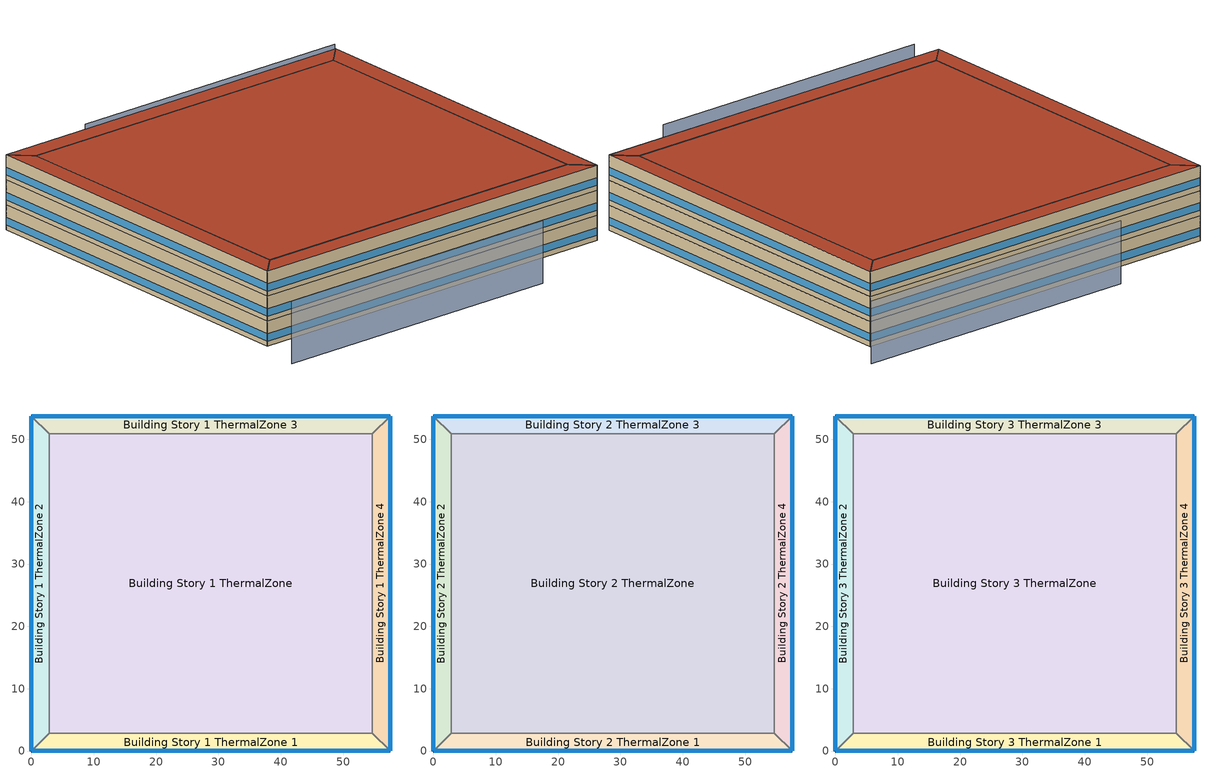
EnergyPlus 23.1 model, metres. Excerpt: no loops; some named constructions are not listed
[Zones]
Building Story 1 ThermalZone
 floor ground (Typical Insulated Carpeted 8in Slab Floor): 54.7,2.83 2.83,2.83 2.83,50.92 54.7,50.92 z0
 wall adiabatic (Typical Interior Wall): 2.83,2.83 54.7,2.83 54.7,50.92 2.83,50.92 2.83,2.83 z0:3.6
 ceiling adiabatic (Typical Interior Floor): 54.7,50.92 2.83,50.92 2.83,2.83 54.7,2.83 z3.6
Building Story 1 ThermalZone 1
 floor ground (Typical Insulated Carpeted 8in Slab Floor): 57.53,0 0,0 2.83,2.83 54.7,2.83 z0
 wall outside (Typical Insulated Steel Framed Exterior Wall R-20.41): 0,0 57.53,0 z0:3.6
 wall adiabatic (Typical Interior Wall): 57.53,0 54.7,2.83 2.83,2.83 0,0 z0:3.6
 window (U 0.48 SHGC 0.40 Dbl Ref-D Clr 6mm/13mm): 0.03,0 57.5,0 z0.76:1.84
 ceiling adiabatic (Typical Interior Ceiling): 54.7,2.83 2.83,2.83 0,0 57.53,0 z3.6
Building Story 1 ThermalZone 2
 floor ground (Typical Insulated Carpeted 8in Slab Floor): 0,0 0,53.75 2.83,50.92 2.83,2.83 z0
 wall outside (Typical Insulated Steel Framed Exterior Wall R-20.41): 0,53.75 0,0 z0:3.6
 wall adiabatic (Typical Interior Wall): 0,0 2.83,2.83 2.83,50.92 0,53.75 z0:3.6
 window (U 0.48 SHGC 0.40 Dbl Ref-D Clr 6mm/13mm): 0,53.73 0,0.03 z0.76:1.84
 ceiling adiabatic (Typical Interior Ceiling): 2.83,2.83 2.83,50.92 0,53.75 0,0 z3.6
Building Story 1 ThermalZone 3
 floor ground (Typical Insulated Carpeted 8in Slab Floor): 0,53.75 57.53,53.75 54.7,50.92 2.83,50.92 z0
 wall outside (Typical Insulated Steel Framed Exterior Wall R-20.41): 57.53,53.75 0,53.75 z0:3.6
 wall adiabatic (Typical Interior Wall): 0,53.75 2.83,50.92 54.7,50.92 57.53,53.75 z0:3.6
 window (U 0.48 SHGC 0.40 Dbl Ref-D Clr 6mm/13mm): 57.5,53.75 0.03,53.75 z0.76:1.84
 ceiling adiabatic (Typical Interior Ceiling): 2.83,50.92 54.7,50.92 57.53,53.75 0,53.75 z3.6
Building Story 1 ThermalZone 4
 floor ground (Typical Insulated Carpeted 8in Slab Floor): 57.53,53.75 57.53,0 54.7,2.83 54.7,50.92 z0
 wall outside (Typical Insulated Steel Framed Exterior Wall R-20.41): 57.53,0 57.53,53.75 z0:3.6
 wall adiabatic (Typical Interior Wall): 57.53,53.75 54.7,50.92 54.7,2.83 57.53,0 z0:3.6
 window (U 0.48 SHGC 0.40 Dbl Ref-D Clr 6mm/13mm): 57.53,0.03 57.53,53.73 z0.76:1.84
 ceiling adiabatic (Typical Interior Ceiling): 54.7,50.92 54.7,2.83 57.53,0 57.53,53.75 z3.6
Building Story 2 ThermalZone
 floor adiabatic (Typical Interior Floor): 54.7,2.83 2.83,2.83 2.83,50.92 54.7,50.92 z3.6
 wall adiabatic (Typical Interior Wall): 2.83,2.83 54.7,2.83 54.7,50.92 2.83,50.92 2.83,2.83 z3.6:7.2
 ceiling adiabatic (Typical Interior Ceiling): 54.7,50.92 2.83,50.92 2.83,2.83 54.7,2.83 z7.2
Building Story 2 ThermalZone 1
 floor adiabatic (Typical Interior Ceiling): 57.53,0 0,0 2.83,2.83 54.7,2.83 z3.6
 wall outside (Typical Insulated Steel Framed Exterior Wall R-20.41): 0,0 57.53,0 z3.6:7.2
 wall adiabatic (Typical Interior Wall): 57.53,0 54.7,2.83 2.83,2.83 0,0 z3.6:7.2
 window (U 0.48 SHGC 0.40 Dbl Ref-D Clr 6mm/13mm): 0.03,0 57.5,0 z4.36:5.44
 ceiling adiabatic (Typical Interior Ceiling): 54.7,2.83 2.83,2.83 0,0 57.53,0 z7.2
Building Story 2 ThermalZone 2
 floor adiabatic (Typical Interior Ceiling): 0,0 0,53.75 2.83,50.92 2.83,2.83 z3.6
 wall outside (Typical Insulated Steel Framed Exterior Wall R-20.41): 0,53.75 0,0 z3.6:7.2
 wall adiabatic (Typical Interior Wall): 0,0 2.83,2.83 2.83,50.92 0,53.75 z3.6:7.2
 window (U 0.48 SHGC 0.40 Dbl Ref-D Clr 6mm/13mm): 0,53.73 0,0.03 z4.36:5.44
 ceiling adiabatic (Typical Interior Ceiling): 2.83,2.83 2.83,50.92 0,53.75 0,0 z7.2
Building Story 2 ThermalZone 3
 floor adiabatic (Typical Interior Ceiling): 0,53.75 57.53,53.75 54.7,50.92 2.83,50.92 z3.6
 wall outside (Typical Insulated Steel Framed Exterior Wall R-20.41): 57.53,53.75 0,53.75 z3.6:7.2
 wall adiabatic (Typical Interior Wall): 0,53.75 2.83,50.92 54.7,50.92 57.53,53.75 z3.6:7.2
 window (U 0.48 SHGC 0.40 Dbl Ref-D Clr 6mm/13mm): 57.5,53.75 0.03,53.75 z4.36:5.44
 ceiling adiabatic (Typical Interior Ceiling): 2.83,50.92 54.7,50.92 57.53,53.75 0,53.75 z7.2
Building Story 2 ThermalZone 4
 floor adiabatic (Typical Interior Ceiling): 57.53,53.75 57.53,0 54.7,2.83 54.7,50.92 z3.6
 wall outside (Typical Insulated Steel Framed Exterior Wall R-20.41): 57.53,0 57.53,53.75 z3.6:7.2
 wall adiabatic (Typical Interior Wall): 57.53,53.75 54.7,50.92 54.7,2.83 57.53,0 z3.6:7.2
 window (U 0.48 SHGC 0.40 Dbl Ref-D Clr 6mm/13mm): 57.53,0.03 57.53,53.73 z4.36:5.44
 ceiling adiabatic (Typical Interior Ceiling): 54.7,50.92 54.7,2.83 57.53,0 57.53,53.75 z7.2
Building Story 3 ThermalZone
 floor adiabatic (Typical Interior Ceiling): 54.7,2.83 2.83,2.83 2.83,50.92 54.7,50.92 z7.2
 wall adiabatic (Typical Interior Wall): 2.83,2.83 54.7,2.83 54.7,50.92 2.83,50.92 2.83,2.83 z7.2:10.8
 roof outside (Typical IEAD Roof R-31.25): 54.7,50.92 2.83,50.92 2.83,2.83 54.7,2.83 z10.8
Building Story 3 ThermalZone 1
 floor adiabatic (Typical Interior Ceiling): 57.53,0 0,0 2.83,2.83 54.7,2.83 z7.2
 wall outside (Typical Insulated Steel Framed Exterior Wall R-20.41): 0,0 57.53,0 z7.2:10.8
 wall adiabatic (Typical Interior Wall): 57.53,0 54.7,2.83 2.83,2.83 0,0 z7.2:10.8
 window (U 0.48 SHGC 0.40 Dbl Ref-D Clr 6mm/13mm): 0.03,0 57.5,0 z7.96:9.04
 roof outside (Typical IEAD Roof R-31.25): 54.7,2.83 2.83,2.83 0,0 57.53,0 z10.8
Building Story 3 ThermalZone 2
 floor adiabatic (Typical Interior Ceiling): 0,0 0,53.75 2.83,50.92 2.83,2.83 z7.2
 wall outside (Typical Insulated Steel Framed Exterior Wall R-20.41): 0,53.75 0,0 z7.2:10.8
 wall adiabatic (Typical Interior Wall): 0,0 2.83,2.83 2.83,50.92 0,53.75 z7.2:10.8
 window (U 0.48 SHGC 0.40 Dbl Ref-D Clr 6mm/13mm): 0,53.73 0,0.03 z7.96:9.04
 roof outside (Typical IEAD Roof R-31.25): 2.83,2.83 2.83,50.92 0,53.75 0,0 z10.8
Building Story 3 ThermalZone 3
 floor adiabatic (Typical Interior Ceiling): 0,53.75 57.53,53.75 54.7,50.92 2.83,50.92 z7.2
 wall outside (Typical Insulated Steel Framed Exterior Wall R-20.41): 57.53,53.75 0,53.75 z7.2:10.8
 wall adiabatic (Typical Interior Wall): 0,53.75 2.83,50.92 54.7,50.92 57.53,53.75 z7.2:10.8
 window (U 0.48 SHGC 0.40 Dbl Ref-D Clr 6mm/13mm): 57.5,53.75 0.03,53.75 z7.96:9.04
 roof outside (Typical IEAD Roof R-31.25): 2.83,50.92 54.7,50.92 57.53,53.75 0,53.75 z10.8
Building Story 3 ThermalZone 4
 floor adiabatic (Typical Interior Ceiling): 57.53,53.75 57.53,0 54.7,2.83 54.7,50.92 z7.2
 wall outside (Typical Insulated Steel Framed Exterior Wall R-20.41): 57.53,0 57.53,53.75 z7.2:10.8
 wall adiabatic (Typical Interior Wall): 57.53,53.75 54.7,50.92 54.7,2.83 57.53,0 z7.2:10.8
 window (U 0.48 SHGC 0.40 Dbl Ref-D Clr 6mm/13mm): 57.53,0.03 57.53,53.73 z7.96:9.04
 roof outside (Typical IEAD Roof R-31.25): 54.7,50.92 54.7,2.83 57.53,0 57.53,53.75 z10.8
shading: 17.75,58.42 61.38,58.42 / 42.29,-6.77 -1.51,-6.77 z0:9
[Building]
bld_2: Terrain=City
[Site:Location]
Laramie General Brees Field_WY_USA: Latitude {deg}=41.313; Longitude {deg}=-105.585; Time Zone {hr}=-7; Elevation {m}=2215
[Site:GroundTemperature:FCfactorMethod]
8.6, 2.8, -4.1, -8.8, -2.2, 0.3, 6.7, 10.1, 16.5, 20.6, 19.2, 14.7
[Site:WaterMainsTemperature]
Calculation Method=Correlation; Annual Average Outdoor Air Temperature {C}=8.96667; Maximum Difference In Monthly Average Outdoor Air Temperatures {deltaC}=26.2
[SizingPeriod:DesignDay] Day of Month=21; Dry-Bulb Temperature Range Modifier Type=DefaultMultipliers; Humidity Condition Type=Wetbulb; Barometric Pressure {Pa}=98769; Rain Indicator=No; Snow Indicator=No; Daylight Saving Time Indicator=No; Begin Environment Reset Mode=FullResetAtBeginEnvironment
Name | Month | Day Type | Maximum Dry-Bulb Temperature {C} | Daily Dry-Bulb Temperature Range {deltaC} | Wetbulb or DewPoint at Maximum Dry-Bulb {C} | Wind Speed {m/s} | Wind Direction {deg} | Solar Model Indicator | ASHRAE Clear Sky Optical Depth for Beam Irradiance (taub) | ASHRAE Clear Sky Optical Depth for Diffuse Irradiance (taud) | Sky Clearness
Buffalo Niagara Intl Ap Ann Clg .4% Condns DB=>MWB 1 | 7 | SummerDesignDay | 30.3 | 9.3 | 21.8 | 5.7 | 240 | ASHRAETau | 0.462 | 2.001
Buffalo Niagara Intl Ap Ann Clg .4% Condns WB=>MDB 1 | 7 | SummerDesignDay | 27.8 | 9.3 | 23.8 | 5.7 | 240 | ASHRAETau | 0.462 | 2.001
Buffalo Niagara Intl Ap Ann Htg 99.6% Condns DB 1 | 1 | WinterDesignDay | -16.3 | 0 | -16.3 | 5.1 | 270 | ASHRAEClearSky |  |  | 0
[Material] Thermal Absorptance=0.9; Solar Absorptance=0.7
Name | Roughness | Thickness {m} | Conductivity {W/m-K} | Density {kg/m3} | Specific Heat {J/kg-K} | Visible Absorptance
100mm Normalweight concrete floor | MediumRough | 0.1016 | 2.31045 | 2322 | 832.557 | 0.7
25mm Stucco | Smooth | 0.0254 | 0.72 | 1856 | 840 | 0.7
5/8 in. Gypsum Board | MediumSmooth | 0.0159 | 0.16 | 800 | 1090 | 0.7
8 in. Normalweight Concrete Floor | MediumRough | 0.2032 | 2.31 | 2322 | 832 | 0.7
G01 13mm gypsum board | Smooth | 0.0127 | 0.160031 | 800.001 | 1090.73 | 0.5
Metal Roof Surface | Smooth | 0.0008 | 45.28 | 7824 | 500 | 0.7
Roof Membrane | VeryRough | 0.0095 | 0.16 | 1121.29 | 1460 | 0.7
[Material:NoMass] Roughness=Smooth; Thermal Absorptance=0.9; Solar Absorptance=0.7
Name | Thermal Resistance {m2-K/W} | Visible Absorptance
CP02 CARPET PAD; Typical Carpet Pad | 0.21648 | 0.8
Typical Insulation R-18.23 | 3.21036 | 0.7
Typical Insulation R-30.13 | 5.30668 | 0.7
[WindowMaterial:Gas]
AIR 13MM: Gas Type=Air; Thickness {m}=0.0127
[WindowMaterial:Glazing] Optical Data Type=SpectralAverage; Thickness {m}=0.006; Infrared Transmittance at Normal Incidence=0; Front Side Infrared Hemispherical Emissivity=0.84; Conductivity {W/m-K}=0.9; Dirt Correction Factor for Solar and Visible Transmittance=1; Solar Diffusing=No
Name | Solar Transmittance at Normal Incidence | Front Side Solar Reflectance at Normal Incidence | Back Side Solar Reflectance at Normal Incidence | Visible Transmittance at Normal Incidence | Front Side Visible Reflectance at Normal Incidence | Back Side Visible Reflectance at Normal Incidence | Back Side Infrared Hemispherical Emissivity
CLEAR 6MM | 0.775 | 0.071 | 0.071 | 0.881 | 0.08 | 0.08 | 0.84
REF D CLEAR 6MM | 0.429 | 0.308 | 0.379 | 0.334 | 0.453 | 0.505 | 0.82
[Construction]
Typical IEAD Roof R-31.25: Roof Membrane, Typical Insulation R-30.13, Metal Roof Surface
Typical Insulated Carpeted 8in Slab Floor: 8 in. Normalweight Concrete Floor, Typical Carpet Pad
Typical Insulated Steel Framed Exterior Wall R-20.41: 25mm Stucco, 5/8 in. Gypsum Board, Typical Insulation R-18.23, 5/8 in. Gypsum Board
Typical Interior Ceiling: CP02 CARPET PAD, 100mm Normalweight concrete floor
Typical Interior Floor: 100mm Normalweight concrete floor, CP02 CARPET PAD
Typical Interior Wall: G01 13mm gypsum board, G01 13mm gypsum board
U 0.48 SHGC 0.40 Dbl Ref-D Clr 6mm/13mm: REF D CLEAR 6MM, AIR 13MM, CLEAR 6MM
[Zone] Part of Total Floor Area=Yes
Name | Multiplier
Building Story 1 ThermalZone; Building Story 1 ThermalZone 1; Building Story 1 ThermalZone 2; Building Story 1 ThermalZone 3; Building Story 1 ThermalZone 4; Building Story 3 ThermalZone; Building Story 3 ThermalZone 1; Building Story 3 ThermalZone 2; Building Story 3 ThermalZone 3; Building Story 3 ThermalZone 4 | 1
Building Story 2 ThermalZone; Building Story 2 ThermalZone 1; Building Story 2 ThermalZone 2; Building Story 2 ThermalZone 3; Building Story 2 ThermalZone 4 | 28
[Space]
Name | Zone | Space Type
Building Story 1 Space | Building Story 1 ThermalZone | Story Ground Blended Space Type
Building Story 1 Space 1 | Building Story 1 ThermalZone 1 | Story Ground Blended Space Type
Building Story 1 Space 2 | Building Story 1 ThermalZone 2 | Story Ground Blended Space Type
Building Story 1 Space 3 | Building Story 1 ThermalZone 3 | Story Ground Blended Space Type
Building Story 1 Space 4 | Building Story 1 ThermalZone 4 | Story Ground Blended Space Type
Building Story 2 Space | Building Story 2 ThermalZone | Story Mid Blended Space Type
Building Story 2 Space 1 | Building Story 2 ThermalZone 1 | Story Mid Blended Space Type
Building Story 2 Space 2 | Building Story 2 ThermalZone 2 | Story Mid Blended Space Type
Building Story 2 Space 3 | Building Story 2 ThermalZone 3 | Story Mid Blended Space Type
Building Story 2 Space 4 | Building Story 2 ThermalZone 4 | Story Mid Blended Space Type
Building Story 3 Space | Building Story 3 ThermalZone | Story Top Blended Space Type
Building Story 3 Space 1 | Building Story 3 ThermalZone 1 | Story Top Blended Space Type
Building Story 3 Space 2 | Building Story 3 ThermalZone 2 | Story Top Blended Space Type
Building Story 3 Space 3 | Building Story 3 ThermalZone 3 | Story Top Blended Space Type
Building Story 3 Space 4 | Building Story 3 ThermalZone 4 | Story Top Blended Space Type
[InternalMass]
Name | Construction | Zone or ZoneList | Space or SpaceList | Surface Area {m2}
Building Story 1 Space 4 Office OfficeLarge Data Center A  - Story Ground Mass; Building Story 1 Space 4 Office OfficeLarge Data Center C  - Story Ground Mass | InteriorFurnishings 1 | Building Story 1 ThermalZone 4 | Building Story 1 Space 4 | 0.363097
Building Story 1 Space Office OfficeLarge Data Center A  - Story Ground Mass; Building Story 1 Space Office OfficeLarge Data Center C  - Story Ground Mass | InteriorFurnishings 1 | Building Story 1 ThermalZone | Building Story 1 Space | 6.28886
Building Story 1 Space 1 Office OfficeLarge Data Center A  - Story Ground Mass; Building Story 1 Space 1 Office OfficeLarge Data Center C  - Story Ground Mass | InteriorFurnishings 1 | Building Story 1 ThermalZone 1 | Building Story 1 Space 1 | 0.390001
Building Story 1 Space 3 Office OfficeLarge Data Center A  - Story Ground Mass; Building Story 1 Space 3 Office OfficeLarge Data Center C  - Story Ground Mass | InteriorFurnishings 1 | Building Story 1 ThermalZone 3 | Building Story 1 Space 3 | 0.39
Building Story 1 Space 2 Office OfficeLarge Data Center A  - Story Ground Mass; Building Story 1 Space 2 Office OfficeLarge Data Center C  - Story Ground Mass | InteriorFurnishings 1 | Building Story 1 ThermalZone 2 | Building Story 1 Space 2 | 0.363097
Building Story 1 Space 4 Office OfficeLarge Data Center B  - Story Ground Mass | InteriorFurnishings 1 | Building Story 1 ThermalZone 4 | Building Story 1 Space 4 | 2.52327
Building Story 1 Space Office OfficeLarge Data Center B  - Story Ground Mass | InteriorFurnishings 1 | Building Story 1 ThermalZone | Building Story 1 Space | 43.7032
Building Story 1 Space 1 Office OfficeLarge Data Center B  - Story Ground Mass | InteriorFurnishings 1 | Building Story 1 ThermalZone 1 | Building Story 1 Space 1 | 2.71024
Building Story 1 Space 3 Office OfficeLarge Data Center B  - Story Ground Mass | InteriorFurnishings 1 | Building Story 1 ThermalZone 3 | Building Story 1 Space 3 | 2.71023
Building Story 1 Space 2 Office OfficeLarge Data Center B  - Story Ground Mass | InteriorFurnishings 1 | Building Story 1 ThermalZone 2 | Building Story 1 Space 2 | 2.52327
Building Story 1 Space 4 Office OfficeLarge Main Data Center A  - Story Ground Mass; Building Story 1 Space 4 Office OfficeLarge Main Data Center C  - Story Ground Mass | InteriorFurnishings 1 | Building Story 1 ThermalZone 4 | Building Story 1 Space 4 | 0.652802
Building Story 1 Space Office OfficeLarge Main Data Center A  - Story Ground Mass; Building Story 1 Space Office OfficeLarge Main Data Center C  - Story Ground Mass | InteriorFurnishings 1 | Building Story 1 ThermalZone | Building Story 1 Space | 11.3066
Building Story 1 Space 1 Office OfficeLarge Main Data Center A  - Story Ground Mass; Building Story 1 Space 1 Office OfficeLarge Main Data Center C  - Story Ground Mass | InteriorFurnishings 1 | Building Story 1 ThermalZone 1 | Building Story 1 Space 1 | 0.701173
Building Story 1 Space 3 Office OfficeLarge Main Data Center A  - Story Ground Mass; Building Story 1 Space 3 Office OfficeLarge Main Data Center C  - Story Ground Mass | InteriorFurnishings 1 | Building Story 1 ThermalZone 3 | Building Story 1 Space 3 | 0.70117
Building Story 1 Space 2 Office OfficeLarge Main Data Center A  - Story Ground Mass; Building Story 1 Space 2 Office OfficeLarge Main Data Center C  - Story Ground Mass | InteriorFurnishings 1 | Building Story 1 ThermalZone 2 | Building Story 1 Space 2 | 0.652802
Building Story 1 Space 4 Office OfficeLarge Main Data Center B  - Story Ground Mass | InteriorFurnishings 1 | Building Story 1 ThermalZone 4 | Building Story 1 Space 4 | 4.53652
Building Story 1 Space Office OfficeLarge Main Data Center B  - Story Ground Mass | InteriorFurnishings 1 | Building Story 1 ThermalZone | Building Story 1 Space | 78.5728
Building Story 1 Space 1 Office OfficeLarge Main Data Center B  - Story Ground Mass | InteriorFurnishings 1 | Building Story 1 ThermalZone 1 | Building Story 1 Space 1 | 4.87266
Building Story 1 Space 3 Office OfficeLarge Main Data Center B  - Story Ground Mass | InteriorFurnishings 1 | Building Story 1 ThermalZone 3 | Building Story 1 Space 3 | 4.87265
Building Story 1 Space 2 Office OfficeLarge Main Data Center B  - Story Ground Mass | InteriorFurnishings 1 | Building Story 1 ThermalZone 2 | Building Story 1 Space 2 | 4.53652
Building Story 1 Space 4 SecondarySchool Auditorium A  - Story Ground Mass; Building Story 1 Space 4 SecondarySchool Auditorium C  - Story Ground Mass | InteriorFurnishings 1 | Building Story 1 ThermalZone 4 | Building Story 1 Space 4 | 2.92023
Building Story 1 Space SecondarySchool Auditorium A  - Story Ground Mass; Building Story 1 Space SecondarySchool Auditorium C  - Story Ground Mass | InteriorFurnishings 1 | Building Story 1 ThermalZone | Building Story 1 Space | 50.5785
Building Story 1 Space 1 SecondarySchool Auditorium A  - Story Ground Mass; Building Story 1 Space 1 SecondarySchool Auditorium C  - Story Ground Mass | InteriorFurnishings 1 | Building Story 1 ThermalZone 1 | Building Story 1 Space 1 | 3.13661
Building Story 1 Space 3 SecondarySchool Auditorium A  - Story Ground Mass; Building Story 1 Space 3 SecondarySchool Auditorium C  - Story Ground Mass | InteriorFurnishings 1 | Building Story 1 ThermalZone 3 | Building Story 1 Space 3 | 3.1366
Building Story 1 Space 2 SecondarySchool Auditorium A  - Story Ground Mass; Building Story 1 Space 2 SecondarySchool Auditorium C  - Story Ground Mass | InteriorFurnishings 1 | Building Story 1 ThermalZone 2 | Building Story 1 Space 2 | 2.92023
Building Story 1 Space 4 SecondarySchool Auditorium B  - Story Ground Mass | InteriorFurnishings 1 | Building Story 1 ThermalZone 4 | Building Story 1 Space 4 | 20.2935
Building Story 1 Space SecondarySchool Auditorium B  - Story Ground Mass | InteriorFurnishings 1 | Building Story 1 ThermalZone | Building Story 1 Space | 351.486
Building Story 1 Space 1 SecondarySchool Auditorium B  - Story Ground Mass | InteriorFurnishings 1 | Building Story 1 ThermalZone 1 | Building Story 1 Space 1 | 21.7972
Building Story 1 Space 3 SecondarySchool Auditorium B  - Story Ground Mass | InteriorFurnishings 1 | Building Story 1 ThermalZone 3 | Building Story 1 Space 3 | 21.7972
Building Story 1 Space 2 SecondarySchool Auditorium B  - Story Ground Mass | InteriorFurnishings 1 | Building Story 1 ThermalZone 2 | Building Story 1 Space 2 | 20.2935
Building Story 1 Space 4 SecondarySchool Cafeteria A  - Story Ground Mass; Building Story 1 Space 4 SecondarySchool Cafeteria C  - Story Ground Mass | InteriorFurnishings 1 | Building Story 1 ThermalZone 4 | Building Story 1 Space 4 | 1.84832
Building Story 1 Space SecondarySchool Cafeteria A  - Story Ground Mass; Building Story 1 Space SecondarySchool Cafeteria C  - Story Ground Mass | InteriorFurnishings 1 | Building Story 1 ThermalZone | Building Story 1 Space | 32.013
Building Story 1 Space 1 SecondarySchool Cafeteria A  - Story Ground Mass; Building Story 1 Space 1 SecondarySchool Cafeteria C  - Story Ground Mass | InteriorFurnishings 1 | Building Story 1 ThermalZone 1 | Building Story 1 Space 1 | 1.98527
Building Story 1 Space 3 SecondarySchool Cafeteria A  - Story Ground Mass; Building Story 1 Space 3 SecondarySchool Cafeteria C  - Story Ground Mass | InteriorFurnishings 1 | Building Story 1 ThermalZone 3 | Building Story 1 Space 3 | 1.98527
Building Story 1 Space 2 SecondarySchool Cafeteria A  - Story Ground Mass; Building Story 1 Space 2 SecondarySchool Cafeteria C  - Story Ground Mass | InteriorFurnishings 1 | Building Story 1 ThermalZone 2 | Building Story 1 Space 2 | 1.84832
Building Story 1 Space 4 SecondarySchool Cafeteria B  - Story Ground Mass | InteriorFurnishings 1 | Building Story 1 ThermalZone 4 | Building Story 1 Space 4 | 12.8445
Building Story 1 Space SecondarySchool Cafeteria B  - Story Ground Mass | InteriorFurnishings 1 | Building Story 1 ThermalZone | Building Story 1 Space | 222.468
Building Story 1 Space 1 SecondarySchool Cafeteria B  - Story Ground Mass | InteriorFurnishings 1 | Building Story 1 ThermalZone 1 | Building Story 1 Space 1 | 13.7963
Building Story 1 Space 3 SecondarySchool Cafeteria B  - Story Ground Mass | InteriorFurnishings 1 | Building Story 1 ThermalZone 3 | Building Story 1 Space 3 | 13.7962
Building Story 1 Space 2 SecondarySchool Cafeteria B  - Story Ground Mass | InteriorFurnishings 1 | Building Story 1 ThermalZone 2 | Building Story 1 Space 2 | 12.8445
Building Story 1 Space 4 SecondarySchool Classroom A  - Story Ground Mass; Building Story 1 Space 4 SecondarySchool Classroom C  - Story Ground Mass | InteriorFurnishings 1 | Building Story 1 ThermalZone 4 | Building Story 1 Space 4 | 8.59473
Building Story 1 Space SecondarySchool Classroom A  - Story Ground Mass; Building Story 1 Space SecondarySchool Classroom C  - Story Ground Mass | InteriorFurnishings 1 | Building Story 1 ThermalZone | Building Story 1 Space | 148.861
Building Story 1 Space 1 SecondarySchool Classroom A  - Story Ground Mass; Building Story 1 Space 1 SecondarySchool Classroom C  - Story Ground Mass | InteriorFurnishings 1 | Building Story 1 ThermalZone 1 | Building Story 1 Space 1 | 9.23158
Building Story 1 Space 3 SecondarySchool Classroom A  - Story Ground Mass; Building Story 1 Space 3 SecondarySchool Classroom C  - Story Ground Mass | InteriorFurnishings 1 | Building Story 1 ThermalZone 3 | Building Story 1 Space 3 | 9.23154
Building Story 1 Space 2 SecondarySchool Classroom A  - Story Ground Mass; Building Story 1 Space 2 SecondarySchool Classroom C  - Story Ground Mass | InteriorFurnishings 1 | Building Story 1 ThermalZone 2 | Building Story 1 Space 2 | 8.59473
Building Story 1 Space 4 SecondarySchool ComputerRoom A  - Story Ground Mass; Building Story 1 Space 4 SecondarySchool ComputerRoom C  - Story Ground Mass | InteriorFurnishings 1 | Building Story 1 ThermalZone 4 | Building Story 1 Space 4 | 2.82173
Building Story 1 Space SecondarySchool ComputerRoom A  - Story Ground Mass; Building Story 1 Space SecondarySchool ComputerRoom C  - Story Ground Mass | InteriorFurnishings 1 | Building Story 1 ThermalZone | Building Story 1 Space | 48.8725
Building Story 1 Space 1 SecondarySchool ComputerRoom A  - Story Ground Mass; Building Story 1 Space 1 SecondarySchool ComputerRoom C  - Story Ground Mass | InteriorFurnishings 1 | Building Story 1 ThermalZone 1 | Building Story 1 Space 1 | 3.03081
Building Story 1 Space 3 SecondarySchool ComputerRoom A  - Story Ground Mass; Building Story 1 Space 3 SecondarySchool ComputerRoom C  - Story Ground Mass | InteriorFurnishings 1 | Building Story 1 ThermalZone 3 | Building Story 1 Space 3 | 3.0308
Building Story 1 Space 2 SecondarySchool ComputerRoom A  - Story Ground Mass; Building Story 1 Space 2 SecondarySchool ComputerRoom C  - Story Ground Mass | InteriorFurnishings 1 | Building Story 1 ThermalZone 2 | Building Story 1 Space 2 | 2.82173
Building Story 1 Space 4 SecondarySchool ComputerRoom B  - Story Ground Mass | InteriorFurnishings 1 | Building Story 1 ThermalZone 4 | Building Story 1 Space 4 | 19.609
Building Story 1 Space SecondarySchool ComputerRoom B  - Story Ground Mass | InteriorFurnishings 1 | Building Story 1 ThermalZone | Building Story 1 Space | 339.63
Building Story 1 Space 1 SecondarySchool ComputerRoom B  - Story Ground Mass | InteriorFurnishings 1 | Building Story 1 ThermalZone 1 | Building Story 1 Space 1 | 21.062
Building Story 1 Space 3 SecondarySchool ComputerRoom B  - Story Ground Mass | InteriorFurnishings 1 | Building Story 1 ThermalZone 3 | Building Story 1 Space 3 | 21.0619
Building Story 1 Space 2 SecondarySchool ComputerRoom B  - Story Ground Mass | InteriorFurnishings 1 | Building Story 1 ThermalZone 2 | Building Story 1 Space 2 | 19.609
Building Story 1 Space 4 SecondarySchool Corridor B  - Story Ground Mass | InteriorFurnishings 1 | Building Story 1 ThermalZone 4 | Building Story 1 Space 4 | 12.1191
Building Story 1 Space SecondarySchool Corridor B  - Story Ground Mass | InteriorFurnishings 1 | Building Story 1 ThermalZone | Building Story 1 Space | 209.904
Building Story 1 Space 1 SecondarySchool Corridor B  - Story Ground Mass | InteriorFurnishings 1 | Building Story 1 ThermalZone 1 | Building Story 1 Space 1 | 13.0171
Building Story 1 Space 3 SecondarySchool Corridor B  - Story Ground Mass | InteriorFurnishings 1 | Building Story 1 ThermalZone 3 | Building Story 1 Space 3 | 13.0171
Building Story 1 Space 2 SecondarySchool Corridor B  - Story Ground Mass | InteriorFurnishings 1 | Building Story 1 ThermalZone 2 | Building Story 1 Space 2 | 12.1191
Building Story 1 Space 4 SecondarySchool Gym A  - Story Ground Mass; Building Story 1 Space 4 SecondarySchool Gym C  - Story Ground Mass | InteriorFurnishings 1 | Building Story 1 ThermalZone 4 | Building Story 1 Space 4 | 7.13918
Building Story 1 Space SecondarySchool Gym A  - Story Ground Mass; Building Story 1 Space SecondarySchool Gym C  - Story Ground Mass | InteriorFurnishings 1 | Building Story 1 ThermalZone | Building Story 1 Space | 123.651
Building Story 1 Space 1 SecondarySchool Gym A  - Story Ground Mass; Building Story 1 Space 1 SecondarySchool Gym C  - Story Ground Mass | InteriorFurnishings 1 | Building Story 1 ThermalZone 1 | Building Story 1 Space 1 | 7.66817
Building Story 1 Space 3 SecondarySchool Gym A  - Story Ground Mass; Building Story 1 Space 3 SecondarySchool Gym C  - Story Ground Mass | InteriorFurnishings 1 | Building Story 1 ThermalZone 3 | Building Story 1 Space 3 | 7.66814
Building Story 1 Space 2 SecondarySchool Gym A  - Story Ground Mass; Building Story 1 Space 2 SecondarySchool Gym C  - Story Ground Mass | InteriorFurnishings 1 | Building Story 1 ThermalZone 2 | Building Story 1 Space 2 | 7.13918
Building Story 1 Space 4 SecondarySchool Gym A end_a - Story Ground Mass; Building Story 1 Space 4 SecondarySchool Gym C end_a - Story Ground Mass | InteriorFurnishings 1 | Building Story 1 ThermalZone 4 | Building Story 1 Space 4 | 2.39791
Building Story 1 Space SecondarySchool Gym A end_a - Story Ground Mass; Building Story 1 Space SecondarySchool Gym C end_a - Story Ground Mass | InteriorFurnishings 1 | Building Story 1 ThermalZone | Building Story 1 Space | 41.532
Building Story 1 Space 1 SecondarySchool Gym A end_a - Story Ground Mass; Building Story 1 Space 1 SecondarySchool Gym C end_a - Story Ground Mass | InteriorFurnishings 1 | Building Story 1 ThermalZone 1 | Building Story 1 Space 1 | 2.57559
Building Story 1 Space 3 SecondarySchool Gym A end_a - Story Ground Mass; Building Story 1 Space 3 SecondarySchool Gym C end_a - Story Ground Mass | InteriorFurnishings 1 | Building Story 1 ThermalZone 3 | Building Story 1 Space 3 | 2.57558
Building Story 1 Space 2 SecondarySchool Gym A end_a - Story Ground Mass; Building Story 1 Space 2 SecondarySchool Gym C end_a - Story Ground Mass | InteriorFurnishings 1 | Building Story 1 ThermalZone 2 | Building Story 1 Space 2 | 2.39791
Building Story 1 Space 4 SecondarySchool Gym B  - Story Ground Mass | InteriorFurnishings 1 | Building Story 1 ThermalZone 4 | Building Story 1 Space 4 | 49.6123
Building Story 1 Space SecondarySchool Gym B  - Story Ground Mass | InteriorFurnishings 1 | Building Story 1 ThermalZone | Building Story 1 Space | 859.289
Building Story 1 Space 1 SecondarySchool Gym B  - Story Ground Mass | InteriorFurnishings 1 | Building Story 1 ThermalZone 1 | Building Story 1 Space 1 | 53.2885
Building Story 1 Space 3 SecondarySchool Gym B  - Story Ground Mass | InteriorFurnishings 1 | Building Story 1 ThermalZone 3 | Building Story 1 Space 3 | 53.2883
Building Story 1 Space 2 SecondarySchool Gym B  - Story Ground Mass | InteriorFurnishings 1 | Building Story 1 ThermalZone 2 | Building Story 1 Space 2 | 49.6123
Building Story 1 Space 4 SecondarySchool Gym B end_a - Story Ground Mass | InteriorFurnishings 1 | Building Story 1 ThermalZone 4 | Building Story 1 Space 4 | 16.6638
Building Story 1 Space SecondarySchool Gym B end_a - Story Ground Mass | InteriorFurnishings 1 | Building Story 1 ThermalZone | Building Story 1 Space | 288.618
Building Story 1 Space 1 SecondarySchool Gym B end_a - Story Ground Mass | InteriorFurnishings 1 | Building Story 1 ThermalZone 1 | Building Story 1 Space 1 | 17.8986
Building Story 1 Space 3 SecondarySchool Gym B end_a - Story Ground Mass | InteriorFurnishings 1 | Building Story 1 ThermalZone 3 | Building Story 1 Space 3 | 17.8985
Building Story 1 Space 2 SecondarySchool Gym B end_a - Story Ground Mass | InteriorFurnishings 1 | Building Story 1 ThermalZone 2 | Building Story 1 Space 2 | 16.6638
Building Story 1 Space 4 SecondarySchool Kitchen A  - Story Ground Mass; Building Story 1 Space 4 SecondarySchool Kitchen C  - Story Ground Mass | InteriorFurnishings 1 | Building Story 1 ThermalZone 4 | Building Story 1 Space 4 | 0.637351
Building Story 1 Space SecondarySchool Kitchen A  - Story Ground Mass; Building Story 1 Space SecondarySchool Kitchen C  - Story Ground Mass | InteriorFurnishings 1 | Building Story 1 ThermalZone | Building Story 1 Space | 11.039
Building Story 1 Space 1 SecondarySchool Kitchen A  - Story Ground Mass; Building Story 1 Space 1 SecondarySchool Kitchen C  - Story Ground Mass | InteriorFurnishings 1 | Building Story 1 ThermalZone 1 | Building Story 1 Space 1 | 0.684577
Building Story 1 Space 3 SecondarySchool Kitchen A  - Story Ground Mass; Building Story 1 Space 3 SecondarySchool Kitchen C  - Story Ground Mass | InteriorFurnishings 1 | Building Story 1 ThermalZone 3 | Building Story 1 Space 3 | 0.684575
Building Story 1 Space 2 SecondarySchool Kitchen A  - Story Ground Mass; Building Story 1 Space 2 SecondarySchool Kitchen C  - Story Ground Mass | InteriorFurnishings 1 | Building Story 1 ThermalZone 2 | Building Story 1 Space 2 | 0.637351
Building Story 1 Space 4 SecondarySchool Kitchen B  - Story Ground Mass | InteriorFurnishings 1 | Building Story 1 ThermalZone 4 | Building Story 1 Space 4 | 4.42914
Building Story 1 Space SecondarySchool Kitchen B  - Story Ground Mass | InteriorFurnishings 1 | Building Story 1 ThermalZone | Building Story 1 Space | 76.7131
Building Story 1 Space 1 SecondarySchool Kitchen B  - Story Ground Mass | InteriorFurnishings 1 | Building Story 1 ThermalZone 1 | Building Story 1 Space 1 | 4.75733
Building Story 1 Space 3 SecondarySchool Kitchen B  - Story Ground Mass | InteriorFurnishings 1 | Building Story 1 ThermalZone 3 | Building Story 1 Space 3 | 4.75732
Building Story 1 Space 2 SecondarySchool Kitchen B  - Story Ground Mass | InteriorFurnishings 1 | Building Story 1 ThermalZone 2 | Building Story 1 Space 2 | 4.42914
Building Story 1 Space 4 SecondarySchool Library A  - Story Ground Mass; Building Story 1 Space 4 SecondarySchool Library C  - Story Ground Mass | InteriorFurnishings 1 | Building Story 1 ThermalZone 4 | Building Story 1 Space 4 | 2.48567
Building Story 1 Space SecondarySchool Library A  - Story Ground Mass; Building Story 1 Space SecondarySchool Library C  - Story Ground Mass | InteriorFurnishings 1 | Building Story 1 ThermalZone | Building Story 1 Space | 43.0519
Building Story 1 Space 1 SecondarySchool Library A  - Story Ground Mass; Building Story 1 Space 1 SecondarySchool Library C  - Story Ground Mass | InteriorFurnishings 1 | Building Story 1 ThermalZone 1 | Building Story 1 Space 1 | 2.66985
Building Story 1 Space 3 SecondarySchool Library A  - Story Ground Mass; Building Story 1 Space 3 SecondarySchool Library C  - Story Ground Mass | InteriorFurnishings 1 | Building Story 1 ThermalZone 3 | Building Story 1 Space 3 | 2.66984
Building Story 1 Space 2 SecondarySchool Library A  - Story Ground Mass; Building Story 1 Space 2 SecondarySchool Library C  - Story Ground Mass | InteriorFurnishings 1 | Building Story 1 ThermalZone 2 | Building Story 1 Space 2 | 2.48567
Building Story 1 Space 4 SecondarySchool Library B  - Story Ground Mass | InteriorFurnishings 1 | Building Story 1 ThermalZone 4 | Building Story 1 Space 4 | 17.2737
Building Story 1 Space SecondarySchool Library B  - Story Ground Mass | InteriorFurnishings 1 | Building Story 1 ThermalZone | Building Story 1 Space | 299.181
Building Story 1 Space 1 SecondarySchool Library B  - Story Ground Mass | InteriorFurnishings 1 | Building Story 1 ThermalZone 1 | Building Story 1 Space 1 | 18.5536
Building Story 1 Space 3 SecondarySchool Library B  - Story Ground Mass | InteriorFurnishings 1 | Building Story 1 ThermalZone 3 | Building Story 1 Space 3 | 18.5535
Building Story 1 Space 2 SecondarySchool Library B  - Story Ground Mass | InteriorFurnishings 1 | Building Story 1 ThermalZone 2 | Building Story 1 Space 2 | 17.2737
Building Story 1 Space 4 SecondarySchool Lobby A  - Story Ground Mass; Building Story 1 Space 4 SecondarySchool Lobby C  - Story Ground Mass; Building Story 1 Space 4 SecondarySchool Restroom A  - Story Ground Mass; Building Story 1 Space 4 SecondarySchool Restroom C  - Story Ground Mass | InteriorFurnishings 1 | Building Story 1 ThermalZone 4 | Building Story 1 Space 4 | 1.23994
Building Story 1 Space SecondarySchool Lobby A  - Story Ground Mass; Building Story 1 Space SecondarySchool Lobby C  - Story Ground Mass; Building Story 1 Space SecondarySchool Restroom A  - Story Ground Mass; Building Story 1 Space SecondarySchool Restroom C  - Story Ground Mass | InteriorFurnishings 1 | Building Story 1 ThermalZone | Building Story 1 Space | 21.4758
Building Story 1 Space 1 SecondarySchool Lobby A  - Story Ground Mass; Building Story 1 Space 1 SecondarySchool Lobby C  - Story Ground Mass; Building Story 1 Space 1 SecondarySchool Restroom A  - Story Ground Mass; Building Story 1 Space 1 SecondarySchool Restroom C  - Story Ground Mass | InteriorFurnishings 1 | Building Story 1 ThermalZone 1 | Building Story 1 Space 1 | 1.33181
Building Story 1 Space 3 SecondarySchool Lobby A  - Story Ground Mass; Building Story 1 Space 3 SecondarySchool Lobby C  - Story Ground Mass; Building Story 1 Space 3 SecondarySchool Restroom A  - Story Ground Mass; Building Story 1 Space 3 SecondarySchool Restroom C  - Story Ground Mass | InteriorFurnishings 1 | Building Story 1 ThermalZone 3 | Building Story 1 Space 3 | 1.33181
Building Story 1 Space 2 SecondarySchool Lobby A  - Story Ground Mass; Building Story 1 Space 2 SecondarySchool Lobby C  - Story Ground Mass; Building Story 1 Space 2 SecondarySchool Restroom A  - Story Ground Mass; Building Story 1 Space 2 SecondarySchool Restroom C  - Story Ground Mass | InteriorFurnishings 1 | Building Story 1 ThermalZone 2 | Building Story 1 Space 2 | 1.23994
Building Story 1 Space 4 SecondarySchool Lobby B  - Story Ground Mass; Building Story 1 Space 4 SecondarySchool Restroom B  - Story Ground Mass | InteriorFurnishings 1 | Building Story 1 ThermalZone 4 | Building Story 1 Space 4 | 8.6167
Building Story 1 Space SecondarySchool Lobby B  - Story Ground Mass; Building Story 1 Space SecondarySchool Restroom B  - Story Ground Mass | InteriorFurnishings 1 | Building Story 1 ThermalZone | Building Story 1 Space | 149.242
Building Story 1 Space 1 SecondarySchool Lobby B  - Story Ground Mass; Building Story 1 Space 1 SecondarySchool Restroom B  - Story Ground Mass | InteriorFurnishings 1 | Building Story 1 ThermalZone 1 | Building Story 1 Space 1 | 9.25518
Building Story 1 Space 3 SecondarySchool Lobby B  - Story Ground Mass; Building Story 1 Space 3 SecondarySchool Restroom B  - Story Ground Mass | InteriorFurnishings 1 | Building Story 1 ThermalZone 3 | Building Story 1 Space 3 | 9.25514
Building Story 1 Space 2 SecondarySchool Lobby B  - Story Ground Mass; Building Story 1 Space 2 SecondarySchool Restroom B  - Story Ground Mass | InteriorFurnishings 1 | Building Story 1 ThermalZone 2 | Building Story 1 Space 2 | 8.6167
Building Story 1 Space 4 SecondarySchool Mechanical A  - Story Ground Mass; Building Story 1 Space 4 SecondarySchool Mechanical C  - Story Ground Mass | InteriorFurnishings 1 | Building Story 1 ThermalZone 4 | Building Story 1 Space 4 | 2.02214
Building Story 1 Space SecondarySchool Mechanical A  - Story Ground Mass; Building Story 1 Space SecondarySchool Mechanical C  - Story Ground Mass | InteriorFurnishings 1 | Building Story 1 ThermalZone | Building Story 1 Space | 35.0236
Building Story 1 Space 1 SecondarySchool Mechanical A  - Story Ground Mass; Building Story 1 Space 1 SecondarySchool Mechanical C  - Story Ground Mass | InteriorFurnishings 1 | Building Story 1 ThermalZone 1 | Building Story 1 Space 1 | 2.17198
Building Story 1 Space 3 SecondarySchool Mechanical A  - Story Ground Mass; Building Story 1 Space 3 SecondarySchool Mechanical C  - Story Ground Mass | InteriorFurnishings 1 | Building Story 1 ThermalZone 3 | Building Story 1 Space 3 | 2.17197
Building Story 1 Space 2 SecondarySchool Mechanical A  - Story Ground Mass; Building Story 1 Space 2 SecondarySchool Mechanical C  - Story Ground Mass | InteriorFurnishings 1 | Building Story 1 ThermalZone 2 | Building Story 1 Space 2 | 2.02214
Building Story 1 Space 4 SecondarySchool Mechanical B  - Story Ground Mass | InteriorFurnishings 1 | Building Story 1 ThermalZone 4 | Building Story 1 Space 4 | 14.0525
Building Story 1 Space SecondarySchool Mechanical B  - Story Ground Mass | InteriorFurnishings 1 | Building Story 1 ThermalZone | Building Story 1 Space | 243.39
Building Story 1 Space 1 SecondarySchool Mechanical B  - Story Ground Mass | InteriorFurnishings 1 | Building Story 1 ThermalZone 1 | Building Story 1 Space 1 | 15.0937
Building Story 1 Space 3 SecondarySchool Mechanical B  - Story Ground Mass | InteriorFurnishings 1 | Building Story 1 ThermalZone 3 | Building Story 1 Space 3 | 15.0937
Building Story 1 Space 2 SecondarySchool Mechanical B  - Story Ground Mass | InteriorFurnishings 1 | Building Story 1 ThermalZone 2 | Building Story 1 Space 2 | 14.0525
Building Story 1 Space 4 SecondarySchool Office A  - Story Ground Mass; Building Story 1 Space 4 SecondarySchool Office C  - Story Ground Mass | InteriorFurnishings 1 | Building Story 1 ThermalZone 4 | Building Story 1 Space 4 | 3.14619
Building Story 1 Space SecondarySchool Office A  - Story Ground Mass; Building Story 1 Space SecondarySchool Office C  - Story Ground Mass | InteriorFurnishings 1 | Building Story 1 ThermalZone | Building Story 1 Space | 54.4923
Building Story 1 Space 1 SecondarySchool Office A  - Story Ground Mass; Building Story 1 Space 1 SecondarySchool Office C  - Story Ground Mass | InteriorFurnishings 1 | Building Story 1 ThermalZone 1 | Building Story 1 Space 1 | 3.37932
Building Story 1 Space 3 SecondarySchool Office A  - Story Ground Mass; Building Story 1 Space 3 SecondarySchool Office C  - Story Ground Mass | InteriorFurnishings 1 | Building Story 1 ThermalZone 3 | Building Story 1 Space 3 | 3.37931
Building Story 1 Space 2 SecondarySchool Office A  - Story Ground Mass; Building Story 1 Space 2 SecondarySchool Office C  - Story Ground Mass | InteriorFurnishings 1 | Building Story 1 ThermalZone 2 | Building Story 1 Space 2 | 3.14619
Building Story 1 Space 4 SecondarySchool Office B  - Story Ground Mass | InteriorFurnishings 1 | Building Story 1 ThermalZone 4 | Building Story 1 Space 4 | 21.8639
Building Story 1 Space SecondarySchool Office B  - Story Ground Mass | InteriorFurnishings 1 | Building Story 1 ThermalZone | Building Story 1 Space | 378.684
Building Story 1 Space 1 SecondarySchool Office B  - Story Ground Mass | InteriorFurnishings 1 | Building Story 1 ThermalZone 1 | Building Story 1 Space 1 | 23.4839
Building Story 1 Space 3 SecondarySchool Office B  - Story Ground Mass | InteriorFurnishings 1 | Building Story 1 ThermalZone 3 | Building Story 1 Space 3 | 23.4838
Building Story 1 Space 2 SecondarySchool Office B  - Story Ground Mass | InteriorFurnishings 1 | Building Story 1 ThermalZone 2 | Building Story 1 Space 2 | 21.8639
Building Story 1 Space Mass | InteriorFurnishings 2 | Building Story 1 ThermalZone | Building Story 1 Space | 4989.45
Building Story 1 Space 1 Mass | InteriorFurnishings 2 | Building Story 1 ThermalZone 1 | Building Story 1 Space 1 | 309.419
Building Story 1 Space 2 Mass | InteriorFurnishings 2 | Building Story 1 ThermalZone 2 | Building Story 1 Space 2 | 288.073
Building Story 1 Space 3 Mass | InteriorFurnishings 2 | Building Story 1 ThermalZone 3 | Building Story 1 Space 3 | 309.417
Building Story 1 Space 4 Mass | InteriorFurnishings 2 | Building Story 1 ThermalZone 4 | Building Story 1 Space 4 | 288.073
Building Story 2 Space Office WholeBuilding - Lg Office A  - Story Mid Mass; Building Story 2 Space Office WholeBuilding - Lg Office C  - Story Mid Mass | InteriorFurnishings 1 | Building Story 2 ThermalZone | Building Story 2 Space | 52.3773
Building Story 2 Space 4 Office WholeBuilding - Lg Office A  - Story Mid Mass; Building Story 2 Space 4 Office WholeBuilding - Lg Office C  - Story Mid Mass | InteriorFurnishings 1 | Building Story 2 ThermalZone 4 | Building Story 2 Space 4 | 3.02408
Building Story 2 Space 1 Office WholeBuilding - Lg Office A  - Story Mid Mass; Building Story 2 Space 1 Office WholeBuilding - Lg Office C  - Story Mid Mass | InteriorFurnishings 1 | Building Story 2 ThermalZone 1 | Building Story 2 Space 1 | 3.24816
Building Story 2 Space 2 Office WholeBuilding - Lg Office A  - Story Mid Mass; Building Story 2 Space 2 Office WholeBuilding - Lg Office C  - Story Mid Mass | InteriorFurnishings 1 | Building Story 2 ThermalZone 2 | Building Story 2 Space 2 | 3.02408
Building Story 2 Space 3 Office WholeBuilding - Lg Office A  - Story Mid Mass; Building Story 2 Space 3 Office WholeBuilding - Lg Office C  - Story Mid Mass | InteriorFurnishings 1 | Building Story 2 ThermalZone 3 | Building Story 2 Space 3 | 3.24814
Building Story 2 Space Office WholeBuilding - Lg Office A end_b - Story Mid Mass; Building Story 2 Space Office WholeBuilding - Lg Office C end_b - Story Mid Mass | InteriorFurnishings 1 | Building Story 2 ThermalZone | Building Story 2 Space | 41.532
Building Story 2 Space 4 Office WholeBuilding - Lg Office A end_b - Story Mid Mass; Building Story 2 Space 4 Office WholeBuilding - Lg Office C end_b - Story Mid Mass | InteriorFurnishings 1 | Building Story 2 ThermalZone 4 | Building Story 2 Space 4 | 2.39791
Building Story 2 Space 1 Office WholeBuilding - Lg Office A end_b - Story Mid Mass; Building Story 2 Space 1 Office WholeBuilding - Lg Office C end_b - Story Mid Mass | InteriorFurnishings 1 | Building Story 2 ThermalZone 1 | Building Story 2 Space 1 | 2.57559
Building Story 2 Space 2 Office WholeBuilding - Lg Office A end_b - Story Mid Mass; Building Story 2 Space 2 Office WholeBuilding - Lg Office C end_b - Story Mid Mass | InteriorFurnishings 1 | Building Story 2 ThermalZone 2 | Building Story 2 Space 2 | 2.39791
Building Story 2 Space 3 Office WholeBuilding - Lg Office A end_b - Story Mid Mass; Building Story 2 Space 3 Office WholeBuilding - Lg Office C end_b - Story Mid Mass | InteriorFurnishings 1 | Building Story 2 ThermalZone 3 | Building Story 2 Space 3 | 2.57558
Building Story 2 Space Office WholeBuilding - Lg Office B  - Story Mid Mass | InteriorFurnishings 1 | Building Story 2 ThermalZone | Building Story 2 Space | 363.986
Building Story 2 Space 4 Office WholeBuilding - Lg Office B  - Story Mid Mass | InteriorFurnishings 1 | Building Story 2 ThermalZone 4 | Building Story 2 Space 4 | 21.0152
Building Story 2 Space 1 Office WholeBuilding - Lg Office B  - Story Mid Mass | InteriorFurnishings 1 | Building Story 2 ThermalZone 1 | Building Story 2 Space 1 | 22.5724
Building Story 2 Space 2 Office WholeBuilding - Lg Office B  - Story Mid Mass | InteriorFurnishings 1 | Building Story 2 ThermalZone 2 | Building Story 2 Space 2 | 21.0152
Building Story 2 Space 3 Office WholeBuilding - Lg Office B  - Story Mid Mass | InteriorFurnishings 1 | Building Story 2 ThermalZone 3 | Building Story 2 Space 3 | 22.5723
Building Story 2 Space Office WholeBuilding - Lg Office B end_b - Story Mid Mass | InteriorFurnishings 1 | Building Story 2 ThermalZone | Building Story 2 Space | 288.618
Building Story 2 Space 4 Office WholeBuilding - Lg Office B end_b - Story Mid Mass | InteriorFurnishings 1 | Building Story 2 ThermalZone 4 | Building Story 2 Space 4 | 16.6638
Building Story 2 Space 1 Office WholeBuilding - Lg Office B end_b - Story Mid Mass | InteriorFurnishings 1 | Building Story 2 ThermalZone 1 | Building Story 2 Space 1 | 17.8986
Building Story 2 Space 2 Office WholeBuilding - Lg Office B end_b - Story Mid Mass | InteriorFurnishings 1 | Building Story 2 ThermalZone 2 | Building Story 2 Space 2 | 16.6638
Building Story 2 Space 3 Office WholeBuilding - Lg Office B end_b - Story Mid Mass | InteriorFurnishings 1 | Building Story 2 ThermalZone 3 | Building Story 2 Space 3 | 17.8985
Building Story 2 Space SecondarySchool Classroom A  - Story Mid Mass; Building Story 2 Space SecondarySchool Classroom C  - Story Mid Mass | InteriorFurnishings 1 | Building Story 2 ThermalZone | Building Story 2 Space | 1107.7
Building Story 2 Space 4 SecondarySchool Classroom A  - Story Mid Mass; Building Story 2 Space 4 SecondarySchool Classroom C  - Story Mid Mass | InteriorFurnishings 1 | Building Story 2 ThermalZone 4 | Building Story 2 Space 4 | 63.955
Building Story 2 Space 1 SecondarySchool Classroom A  - Story Mid Mass; Building Story 2 Space 1 SecondarySchool Classroom C  - Story Mid Mass | InteriorFurnishings 1 | Building Story 2 ThermalZone 1 | Building Story 2 Space 1 | 68.6939
Building Story 2 Space 2 SecondarySchool Classroom A  - Story Mid Mass; Building Story 2 Space 2 SecondarySchool Classroom C  - Story Mid Mass | InteriorFurnishings 1 | Building Story 2 ThermalZone 2 | Building Story 2 Space 2 | 63.955
Building Story 2 Space 3 SecondarySchool Classroom A  - Story Mid Mass; Building Story 2 Space 3 SecondarySchool Classroom C  - Story Mid Mass | InteriorFurnishings 1 | Building Story 2 ThermalZone 3 | Building Story 2 Space 3 | 68.6936
Building Story 2 Space SecondarySchool Classroom A end_a - Story Mid Mass; Building Story 2 Space SecondarySchool Classroom C end_a - Story Mid Mass | InteriorFurnishings 1 | Building Story 2 ThermalZone | Building Story 2 Space | 108.996
Building Story 2 Space 4 SecondarySchool Classroom A end_a - Story Mid Mass; Building Story 2 Space 4 SecondarySchool Classroom C end_a - Story Mid Mass | InteriorFurnishings 1 | Building Story 2 ThermalZone 4 | Building Story 2 Space 4 | 6.29303
Building Story 2 Space 1 SecondarySchool Classroom A end_a - Story Mid Mass; Building Story 2 Space 1 SecondarySchool Classroom C end_a - Story Mid Mass | InteriorFurnishings 1 | Building Story 2 ThermalZone 1 | Building Story 2 Space 1 | 6.75933
Building Story 2 Space 2 SecondarySchool Classroom A end_a - Story Mid Mass; Building Story 2 Space 2 SecondarySchool Classroom C end_a - Story Mid Mass | InteriorFurnishings 1 | Building Story 2 ThermalZone 2 | Building Story 2 Space 2 | 6.29303
Building Story 2 Space 3 SecondarySchool Classroom A end_a - Story Mid Mass; Building Story 2 Space 3 SecondarySchool Classroom C end_a - Story Mid Mass | InteriorFurnishings 1 | Building Story 2 ThermalZone 3 | Building Story 2 Space 3 | 6.7593
Building Story 2 Space SecondarySchool Corridor B  - Story Mid Mass | InteriorFurnishings 1 | Building Story 2 ThermalZone | Building Story 2 Space | 1561.93
Building Story 2 Space 4 SecondarySchool Corridor B  - Story Mid Mass | InteriorFurnishings 1 | Building Story 2 ThermalZone 4 | Building Story 2 Space 4 | 90.1805
Building Story 2 Space 1 SecondarySchool Corridor B  - Story Mid Mass | InteriorFurnishings 1 | Building Story 2 ThermalZone 1 | Building Story 2 Space 1 | 96.8627
Building Story 2 Space 2 SecondarySchool Corridor B  - Story Mid Mass | InteriorFurnishings 1 | Building Story 2 ThermalZone 2 | Building Story 2 Space 2 | 90.1805
Building Story 2 Space 3 SecondarySchool Corridor B  - Story Mid Mass | InteriorFurnishings 1 | Building Story 2 ThermalZone 3 | Building Story 2 Space 3 | 96.8623
Building Story 2 Space SecondarySchool Corridor B end_a - Story Mid Mass | InteriorFurnishings 1 | Building Story 2 ThermalZone | Building Story 2 Space | 153.691
Building Story 2 Space 4 SecondarySchool Corridor B end_a - Story Mid Mass | InteriorFurnishings 1 | Building Story 2 ThermalZone 4 | Building Story 2 Space 4 | 8.87356
Building Story 2 Space 1 SecondarySchool Corridor B end_a - Story Mid Mass | InteriorFurnishings 1 | Building Story 2 ThermalZone 1 | Building Story 2 Space 1 | 9.53107
Building Story 2 Space 2 SecondarySchool Corridor B end_a - Story Mid Mass | InteriorFurnishings 1 | Building Story 2 ThermalZone 2 | Building Story 2 Space 2 | 8.87356
Building Story 2 Space 3 SecondarySchool Corridor B end_a - Story Mid Mass | InteriorFurnishings 1 | Building Story 2 ThermalZone 3 | Building Story 2 Space 3 | 9.53104
Building Story 2 Space Mass | InteriorFurnishings 2 | Building Story 2 ThermalZone | Building Story 2 Space | 4989.45
Building Story 2 Space 1 Mass | InteriorFurnishings 2 | Building Story 2 ThermalZone 1 | Building Story 2 Space 1 | 309.419
Building Story 2 Space 2 Mass | InteriorFurnishings 2 | Building Story 2 ThermalZone 2 | Building Story 2 Space 2 | 288.073
Building Story 2 Space 3 Mass | InteriorFurnishings 2 | Building Story 2 ThermalZone 3 | Building Story 2 Space 3 | 309.417
Building Story 2 Space 4 Mass | InteriorFurnishings 2 | Building Story 2 ThermalZone 4 | Building Story 2 Space 4 | 288.073
Building Story 3 Space 1 Office WholeBuilding - Lg Office A  - Story Top Mass; Building Story 3 Space 1 Office WholeBuilding - Lg Office C  - Story Top Mass | InteriorFurnishings 1 | Building Story 3 ThermalZone 1 | Building Story 3 Space 1 | 29.4234
Building Story 3 Space 2 Office WholeBuilding - Lg Office A  - Story Top Mass; Building Story 3 Space 2 Office WholeBuilding - Lg Office C  - Story Top Mass | InteriorFurnishings 1 | Building Story 3 ThermalZone 2 | Building Story 3 Space 2 | 27.3936
Building Story 3 Space Office WholeBuilding - Lg Office A  - Story Top Mass; Building Story 3 Space Office WholeBuilding - Lg Office C  - Story Top Mass | InteriorFurnishings 1 | Building Story 3 ThermalZone | Building Story 3 Space | 474.459
Building Story 3 Space 3 Office WholeBuilding - Lg Office A  - Story Top Mass; Building Story 3 Space 3 Office WholeBuilding - Lg Office C  - Story Top Mass | InteriorFurnishings 1 | Building Story 3 ThermalZone 3 | Building Story 3 Space 3 | 29.4233
Building Story 3 Space 4 Office WholeBuilding - Lg Office A  - Story Top Mass; Building Story 3 Space 4 Office WholeBuilding - Lg Office C  - Story Top Mass | InteriorFurnishings 1 | Building Story 3 ThermalZone 4 | Building Story 3 Space 4 | 27.3936
Building Story 3 Space 1 Office WholeBuilding - Lg Office A end_a - Story Top Mass; Building Story 3 Space 1 Office WholeBuilding - Lg Office A end_b - Story Top Mass; Building Story 3 Space 1 Office WholeBuilding - Lg Office C end_a - Story Top Mass | InteriorFurnishings 1 | Building Story 3 ThermalZone 1 | Building Story 3 Space 1 | 2.57559
Building Story 3 Space 2 Office WholeBuilding - Lg Office A end_a - Story Top Mass; Building Story 3 Space 2 Office WholeBuilding - Lg Office A end_b - Story Top Mass; Building Story 3 Space 2 Office WholeBuilding - Lg Office C end_a - Story Top Mass | InteriorFurnishings 1 | Building Story 3 ThermalZone 2 | Building Story 3 Space 2 | 2.39791
Building Story 3 Space Office WholeBuilding - Lg Office A end_a - Story Top Mass; Building Story 3 Space Office WholeBuilding - Lg Office A end_b - Story Top Mass; Building Story 3 Space Office WholeBuilding - Lg Office C end_a - Story Top Mass | InteriorFurnishings 1 | Building Story 3 ThermalZone | Building Story 3 Space | 41.532
Building Story 3 Space 3 Office WholeBuilding - Lg Office A end_a - Story Top Mass; Building Story 3 Space 3 Office WholeBuilding - Lg Office A end_b - Story Top Mass; Building Story 3 Space 3 Office WholeBuilding - Lg Office C end_a - Story Top Mass | InteriorFurnishings 1 | Building Story 3 ThermalZone 3 | Building Story 3 Space 3 | 2.57558
Building Story 3 Space 4 Office WholeBuilding - Lg Office A end_a - Story Top Mass; Building Story 3 Space 4 Office WholeBuilding - Lg Office A end_b - Story Top Mass | InteriorFurnishings 1 | Building Story 3 ThermalZone 4 | Building Story 3 Space 4 | 2.39791
Building Story 3 Space 1 Office WholeBuilding - Lg Office B  - Story Top Mass | InteriorFurnishings 1 | Building Story 3 ThermalZone 1 | Building Story 3 Space 1 | 204.472
Building Story 3 Space 2 Office WholeBuilding - Lg Office B  - Story Top Mass | InteriorFurnishings 1 | Building Story 3 ThermalZone 2 | Building Story 3 Space 2 | 190.367
Building Story 3 Space Office WholeBuilding - Lg Office B  - Story Top Mass | InteriorFurnishings 1 | Building Story 3 ThermalZone | Building Story 3 Space | 3297.16
Building Story 3 Space 3 Office WholeBuilding - Lg Office B  - Story Top Mass | InteriorFurnishings 1 | Building Story 3 ThermalZone 3 | Building Story 3 Space 3 | 204.472
Building Story 3 Space 4 Office WholeBuilding - Lg Office B  - Story Top Mass | InteriorFurnishings 1 | Building Story 3 ThermalZone 4 | Building Story 3 Space 4 | 190.367
Building Story 3 Space 1 Office WholeBuilding - Lg Office B end_a - Story Top Mass; Building Story 3 Space 1 Office WholeBuilding - Lg Office B end_b - Story Top Mass | InteriorFurnishings 1 | Building Story 3 ThermalZone 1 | Building Story 3 Space 1 | 17.8986
Building Story 3 Space 2 Office WholeBuilding - Lg Office B end_a - Story Top Mass; Building Story 3 Space 2 Office WholeBuilding - Lg Office B end_b - Story Top Mass | InteriorFurnishings 1 | Building Story 3 ThermalZone 2 | Building Story 3 Space 2 | 16.6638
Building Story 3 Space Office WholeBuilding - Lg Office B end_a - Story Top Mass; Building Story 3 Space Office WholeBuilding - Lg Office B end_b - Story Top Mass | InteriorFurnishings 1 | Building Story 3 ThermalZone | Building Story 3 Space | 288.618
Building Story 3 Space 3 Office WholeBuilding - Lg Office B end_a - Story Top Mass; Building Story 3 Space 3 Office WholeBuilding - Lg Office B end_b - Story Top Mass | InteriorFurnishings 1 | Building Story 3 ThermalZone 3 | Building Story 3 Space 3 | 17.8985
Building Story 3 Space 4 Office WholeBuilding - Lg Office B end_a - Story Top Mass; Building Story 3 Space 4 Office WholeBuilding - Lg Office B end_b - Story Top Mass | InteriorFurnishings 1 | Building Story 3 ThermalZone 4 | Building Story 3 Space 4 | 16.6638
